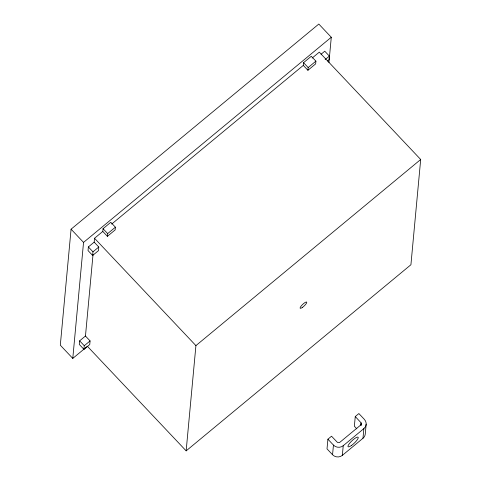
<?xml version="1.0" encoding="UTF-8"?>
<svg xmlns="http://www.w3.org/2000/svg" width="481" height="481" viewBox="0 0 481 481"><rect width="100%" height="100%" fill="white"/><g stroke="black" fill="none" stroke-linecap="round" stroke-linejoin="round"><path stroke-width="0.72" d="M328.938 62.542L331.283 37.259L318.807 24.05L71.074 229.19L60.311 345.202L72.781 358.405L87.253 346.422M72.781 358.405L83.544 242.4L331.283 37.259M85.462 336.027L79.654 340.837L79.317 344.462L83.941 349.35L89.749 344.546L90.079 340.921L85.462 336.027L93.007 254.714M94.174 242.135L88.366 246.945L88.029 250.571L92.647 255.459L98.455 250.655L98.791 247.03L94.174 242.135L94.529 238.269L102.79 231.433L103.042 228.709L110.78 222.3L115.404 227.194L115.151 229.912L107.407 236.321L102.79 231.433M83.941 349.35L84.277 345.725L90.079 340.921M92.647 255.459L92.983 251.834L98.791 247.03M107.407 236.321L107.66 233.604L115.404 227.194M87.338 346.242L186.153 450.865L195.917 345.617L420.689 159.488L319.3 52.146L312.145 58.069M303.301 65.392L303.553 62.674L311.297 56.265L315.915 61.153L315.662 63.871L307.924 70.286L303.301 65.392L111.682 224.062M307.924 70.286L308.171 67.562L315.915 61.153M321.055 54.263L324.747 51.202L329.371 56.097L329.034 59.722L327.447 61.033M362.981 438.263L363.877 428.601A6.932 6.494 5.3 0 0 364.418 419.432L358.874 413.564L355.261 416.552L361.111 422.847L360.997 424.795L339.55 442.55L337.476 442.418L331.523 436.213L327.91 439.207L327.014 448.875L332.557 454.743A6.932 6.494 5.3 0 0 342.34 455.363L362.981 438.263A6.932 6.494 5.3 0 0 365.277 433.808L366.173 424.146M332.557 454.743L333.453 445.075L327.91 439.207M342.34 455.363L343.236 445.695L363.877 428.601M355.261 416.552L354.365 426.22L356.806 428.842M360.906 425.078L361.111 422.847M361.153 424.819L361.291 423.328M361.195 425.324L361.333 423.839M420.689 159.488L410.924 264.742L186.153 450.865M325.144 59.59L329.371 56.097M303.553 62.674L308.171 67.562M103.042 228.709L107.66 233.604M94.529 238.269L195.917 345.617M88.366 246.945L92.983 251.834M71.074 229.19L83.544 242.4M79.654 340.837L84.277 345.725M343.236 445.695A6.932 6.494 5.3 0 1 333.453 445.075M302.417 307.413A4.503 1.082 -43.4 0 0 306.704 302.086A4.503 1.082 -43.4 0 0 301.154 306.03A4.503 1.082 -43.4 0 0 302.417 307.413M351.557 445.418A6.932 1.659 -43.4 0 0 358.153 437.223A6.932 1.659 -43.4 0 0 349.615 443.29A6.932 1.659 -43.4 0 0 351.557 445.418"/></g></svg>
